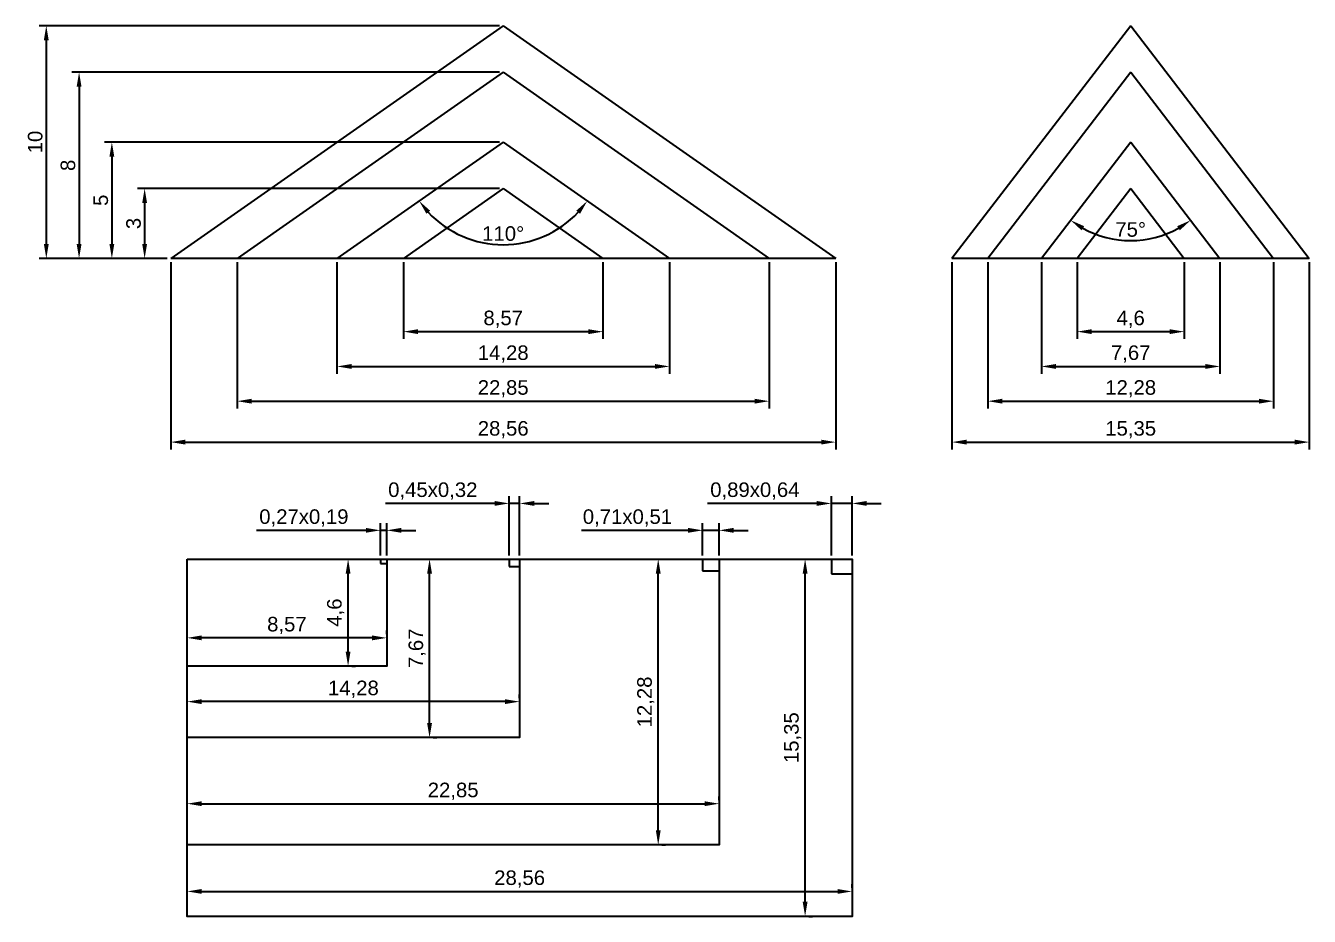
# Model space of a CAD drawing. Header units: millimetres. Extents: x 3155 to 3277, y 2327 to 2384.
# Drawn here: x 3155.5 to 3210.6, y 2333.7 to 2372 of the extents above; entities that cross this region are included whole.
import ezdxf

# ---------------------------------------------------------------- set-up
doc = ezdxf.new("R2010")
doc.units = ezdxf.units.MM
doc.styles.get("Standard").update_dxf_attribs({"font": 'arial.ttf'})
doc.dimstyles.new('Annotative', dxfattribs={"dimscale": 0, "dimtxt": 2.5, "dimasz": 2.5, "dimexe": 1.25, "dimexo": 0.625, "dimtad": 1, "dimtxsty": 'Standard', "dimcen": 2.5, "dimadec": 0, "dimazin": 0, "dimtfac": 1, "dimtmove": 0, "dimatfit": 3, "dimfxl": 1, "dimarcsym": 0})

# ---------------------------------------------------------------- blocks, each defined once
blk = doc.blocks.new('*D1')
at = {"color": 0, "lineweight": -2, "transparency": 16777216}
blk.add_arc((3175.967, 2366.973), 4.41, 223.1265, 316.8735, dxfattribs=at)
at = {"color": 0, "transparency": 16777216}
for points in [[(3172.668, 2363.893), (3172.829, 2364.024), (3172.355, 2364.444)], [(3179.105, 2364.024), (3179.267, 2363.893), (3179.58, 2364.444)]]:
    blk.add_solid(points, dxfattribs=at)
at = {"layer": 'Defpoints', "color": 0, "transparency": 16777216}
for p in [(3175.967, 2366.973), (3175.967, 2366.973), (3174.58, 2362.787), (3168.827, 2361.973), (3183.108, 2361.973)]:
    blk.add_point(p, dxfattribs=at)
at = {"color": 0, "transparency": 16777216, "insert": (3175.967, 2363.038), "char_height": 0.625, "attachment_point": 5}
blk.add_mtext('110°', dxfattribs=at)
blk = doc.blocks.new('*D2')
at = {"color": 0, "lineweight": -2, "transparency": 16777216}
blk.add_arc((3202.916, 2366.973), 4.235, 240.9644, 299.0356, dxfattribs=at)
at = {"color": 0, "transparency": 16777216}
for points in [[(3200.803, 2363.184), (3200.918, 2363.358), (3200.338, 2363.614)], [(3204.914, 2363.358), (3205.028, 2363.184), (3205.493, 2363.614)]]:
    blk.add_solid(points, dxfattribs=at)
at = {"layer": 'Defpoints', "color": 0, "transparency": 16777216}
for p in [(3202.916, 2366.973), (3202.916, 2366.973), (3201.999, 2362.839), (3199.079, 2361.973), (3206.752, 2361.973)]:
    blk.add_point(p, dxfattribs=at)
at = {"color": 0, "transparency": 16777216, "insert": (3202.916, 2363.213), "char_height": 0.625, "attachment_point": 5}
blk.add_mtext('75°', dxfattribs=at)
blk = doc.blocks.new('*D3')
at = {"color": 0, "lineweight": -2, "transparency": 16777216}
for p, q in [((3175.811, 2366.973), (3158.846, 2366.973)), ((3159.159, 2366.348), (3159.159, 2362.598)), ((3161.53, 2361.973), (3158.846, 2361.973))]:
    blk.add_line(p, q, dxfattribs=at)
at = {"color": 0, "transparency": 16777216}
for points in [[(3159.055, 2366.348), (3159.263, 2366.348), (3159.159, 2366.973)], [(3159.055, 2362.598), (3159.263, 2362.598), (3159.159, 2361.973)]]:
    blk.add_solid(points, dxfattribs=at)
at = {"layer": 'Defpoints', "color": 0, "transparency": 16777216}
for p in [(3175.967, 2366.973), (3159.159, 2361.973), (3161.686, 2361.973)]:
    blk.add_point(p, dxfattribs=at)
at = {"color": 0, "transparency": 16777216, "insert": (3158.685, 2364.473), "char_height": 0.625, "attachment_point": 5, "rotation": 90}
blk.add_mtext('5', dxfattribs=at)
blk = doc.blocks.new('*D4')
at = {"color": 0, "lineweight": -2, "transparency": 16777216}
for p, q in [((3175.811, 2369.973), (3157.438, 2369.973)), ((3157.751, 2369.348), (3157.751, 2362.598)), ((3161.53, 2361.973), (3157.438, 2361.973))]:
    blk.add_line(p, q, dxfattribs=at)
at = {"color": 0, "transparency": 16777216}
for points in [[(3157.647, 2369.348), (3157.855, 2369.348), (3157.751, 2369.973)], [(3157.647, 2362.598), (3157.855, 2362.598), (3157.751, 2361.973)]]:
    blk.add_solid(points, dxfattribs=at)
at = {"layer": 'Defpoints', "color": 0, "transparency": 16777216}
for p in [(3175.967, 2369.973), (3157.751, 2361.973), (3161.686, 2361.973)]:
    blk.add_point(p, dxfattribs=at)
at = {"color": 0, "transparency": 16777216, "insert": (3157.275, 2365.973), "char_height": 0.625, "attachment_point": 5, "rotation": 90}
blk.add_mtext('8', dxfattribs=at)
blk = doc.blocks.new('*D5')
at = {"color": 0, "lineweight": -2, "transparency": 16777216}
for p, q in [((3175.811, 2371.973), (3156.03, 2371.973)), ((3156.343, 2371.348), (3156.343, 2362.598)), ((3161.53, 2361.973), (3156.03, 2361.973))]:
    blk.add_line(p, q, dxfattribs=at)
at = {"color": 0, "transparency": 16777216}
for points in [[(3156.239, 2371.348), (3156.447, 2371.348), (3156.343, 2371.973)], [(3156.239, 2362.598), (3156.447, 2362.598), (3156.343, 2361.973)]]:
    blk.add_solid(points, dxfattribs=at)
at = {"layer": 'Defpoints', "color": 0, "transparency": 16777216}
for p in [(3175.967, 2371.973), (3156.343, 2361.973), (3161.686, 2361.973)]:
    blk.add_point(p, dxfattribs=at)
at = {"color": 0, "transparency": 16777216, "insert": (3155.868, 2366.973), "char_height": 0.625, "attachment_point": 5, "rotation": 90}
blk.add_mtext('10', dxfattribs=at)
blk = doc.blocks.new('*D6')
at = {"color": 0, "lineweight": -2, "transparency": 16777216}
for p, q in [((3168.827, 2361.817), (3168.827, 2357.022)), ((3183.108, 2361.817), (3183.108, 2357.022)), ((3169.452, 2357.334), (3182.483, 2357.334))]:
    blk.add_line(p, q, dxfattribs=at)
at = {"color": 0, "transparency": 16777216}
for points in [[(3169.452, 2357.438), (3169.452, 2357.23), (3168.827, 2357.334)], [(3182.483, 2357.438), (3182.483, 2357.23), (3183.108, 2357.334)]]:
    blk.add_solid(points, dxfattribs=at)
at = {"layer": 'Defpoints', "color": 0, "transparency": 16777216}
for p in [(3168.827, 2361.973), (3183.108, 2361.973), (3183.108, 2357.334)]:
    blk.add_point(p, dxfattribs=at)
at = {"color": 0, "transparency": 16777216, "insert": (3175.967, 2357.866), "char_height": 0.625, "attachment_point": 5}
blk.add_mtext('14,28', dxfattribs=at)
blk = doc.blocks.new('*D7')
at = {"color": 0, "lineweight": -2, "transparency": 16777216}
for p, q in [((3164.542, 2361.817), (3164.542, 2355.528)), ((3187.393, 2361.817), (3187.393, 2355.528)), ((3165.167, 2355.84), (3186.768, 2355.84))]:
    blk.add_line(p, q, dxfattribs=at)
at = {"color": 0, "transparency": 16777216}
for points in [[(3165.167, 2355.945), (3165.167, 2355.736), (3164.542, 2355.84)], [(3186.768, 2355.945), (3186.768, 2355.736), (3187.393, 2355.84)]]:
    blk.add_solid(points, dxfattribs=at)
at = {"layer": 'Defpoints', "color": 0, "transparency": 16777216}
for p in [(3164.542, 2361.973), (3187.393, 2361.973), (3187.393, 2355.84)]:
    blk.add_point(p, dxfattribs=at)
at = {"color": 0, "transparency": 16777216, "insert": (3175.967, 2356.372), "char_height": 0.625, "attachment_point": 5}
blk.add_mtext('22,85', dxfattribs=at)
blk = doc.blocks.new('*D8')
at = {"color": 0, "lineweight": -2, "transparency": 16777216}
for p, q in [((3161.686, 2361.817), (3161.686, 2353.77)), ((3190.249, 2361.817), (3190.249, 2353.77)), ((3162.311, 2354.083), (3189.624, 2354.083))]:
    blk.add_line(p, q, dxfattribs=at)
at = {"color": 0, "transparency": 16777216}
for points in [[(3162.311, 2354.187), (3162.311, 2353.979), (3161.686, 2354.083)], [(3189.624, 2354.187), (3189.624, 2353.979), (3190.249, 2354.083)]]:
    blk.add_solid(points, dxfattribs=at)
at = {"layer": 'Defpoints', "color": 0, "transparency": 16777216}
for p in [(3161.686, 2361.973), (3190.249, 2361.973), (3190.249, 2354.083)]:
    blk.add_point(p, dxfattribs=at)
at = {"color": 0, "transparency": 16777216, "insert": (3175.967, 2354.615), "char_height": 0.625, "attachment_point": 5}
blk.add_mtext('28,56', dxfattribs=at)
blk = doc.blocks.new('*D9')
at = {"color": 0, "lineweight": -2, "transparency": 16777216}
for p, q in [((3199.079, 2361.817), (3199.079, 2357.022)), ((3206.752, 2361.817), (3206.752, 2357.022)), ((3199.704, 2357.334), (3206.127, 2357.334))]:
    blk.add_line(p, q, dxfattribs=at)
at = {"color": 0, "transparency": 16777216}
for points in [[(3199.704, 2357.438), (3199.704, 2357.23), (3199.079, 2357.334)], [(3206.127, 2357.438), (3206.127, 2357.23), (3206.752, 2357.334)]]:
    blk.add_solid(points, dxfattribs=at)
at = {"layer": 'Defpoints', "color": 0, "transparency": 16777216}
for p in [(3199.079, 2361.973), (3206.752, 2361.973), (3206.752, 2357.334)]:
    blk.add_point(p, dxfattribs=at)
at = {"color": 0, "transparency": 16777216, "insert": (3202.916, 2357.866), "char_height": 0.625, "attachment_point": 5}
blk.add_mtext('7,67', dxfattribs=at)
blk = doc.blocks.new('*D10')
at = {"color": 0, "lineweight": -2, "transparency": 16777216}
for p, q in [((3196.777, 2361.817), (3196.777, 2355.528)), ((3209.054, 2361.817), (3209.054, 2355.528)), ((3197.402, 2355.84), (3208.429, 2355.84))]:
    blk.add_line(p, q, dxfattribs=at)
at = {"color": 0, "transparency": 16777216}
for points in [[(3197.402, 2355.945), (3197.402, 2355.736), (3196.777, 2355.84)], [(3208.429, 2355.945), (3208.429, 2355.736), (3209.054, 2355.84)]]:
    blk.add_solid(points, dxfattribs=at)
at = {"layer": 'Defpoints', "color": 0, "transparency": 16777216}
for p in [(3196.777, 2361.973), (3209.054, 2361.973), (3209.054, 2355.84)]:
    blk.add_point(p, dxfattribs=at)
at = {"color": 0, "transparency": 16777216, "insert": (3202.916, 2356.372), "char_height": 0.625, "attachment_point": 5}
blk.add_mtext('12,28', dxfattribs=at)
blk = doc.blocks.new('*D11')
at = {"color": 0, "lineweight": -2, "transparency": 16777216}
for p, q in [((3195.242, 2361.817), (3195.242, 2353.77)), ((3210.589, 2361.817), (3210.589, 2353.77)), ((3195.867, 2354.083), (3209.964, 2354.083))]:
    blk.add_line(p, q, dxfattribs=at)
at = {"color": 0, "transparency": 16777216}
for points in [[(3195.867, 2354.187), (3195.867, 2353.979), (3195.242, 2354.083)], [(3209.964, 2354.187), (3209.964, 2353.979), (3210.589, 2354.083)]]:
    blk.add_solid(points, dxfattribs=at)
at = {"layer": 'Defpoints', "color": 0, "transparency": 16777216}
for p in [(3195.242, 2361.973), (3210.589, 2361.973), (3210.589, 2354.083)]:
    blk.add_point(p, dxfattribs=at)
at = {"color": 0, "transparency": 16777216, "insert": (3202.916, 2354.615), "char_height": 0.625, "attachment_point": 5}
blk.add_mtext('15,35', dxfattribs=at)
blk = doc.blocks.new('*D12')
at = {"color": 0, "lineweight": -2, "transparency": 16777216}
for p, q in [((3162.392, 2343.089), (3162.392, 2343.245)), ((3176.672, 2343.089), (3176.672, 2343.245)), ((3176.047, 2342.933), (3163.017, 2342.933))]:
    blk.add_line(p, q, dxfattribs=at)
at = {"color": 0, "transparency": 16777216}
for points in [[(3163.017, 2343.037), (3163.017, 2342.829), (3162.392, 2342.933)], [(3176.047, 2343.037), (3176.047, 2342.829), (3176.672, 2342.933)]]:
    blk.add_solid(points, dxfattribs=at)
at = {"layer": 'Defpoints', "color": 0, "transparency": 16777216}
for p in [(3162.392, 2342.933), (3162.392, 2342.933), (3176.672, 2342.933)]:
    blk.add_point(p, dxfattribs=at)
at = {"color": 0, "transparency": 16777216, "insert": (3169.532, 2343.465), "char_height": 0.625, "attachment_point": 5}
blk.add_mtext('14,28', dxfattribs=at)
blk = doc.blocks.new('*D13')
at = {"color": 0, "lineweight": -2, "transparency": 16777216}
for p, q in [((3172.96, 2349.059), (3173.117, 2349.059)), ((3172.804, 2342.014), (3172.804, 2348.434)), ((3172.96, 2341.389), (3173.117, 2341.389))]:
    blk.add_line(p, q, dxfattribs=at)
at = {"color": 0, "transparency": 16777216}
for points in [[(3172.7, 2348.434), (3172.908, 2348.434), (3172.804, 2349.059)], [(3172.7, 2342.014), (3172.908, 2342.014), (3172.804, 2341.389)]]:
    blk.add_solid(points, dxfattribs=at)
at = {"layer": 'Defpoints', "color": 0, "transparency": 16777216}
for p in [(3172.804, 2349.059), (3172.804, 2349.059), (3172.804, 2341.389)]:
    blk.add_point(p, dxfattribs=at)
at = {"color": 0, "transparency": 16777216, "insert": (3172.272, 2345.224), "char_height": 0.625, "attachment_point": 5, "rotation": 90}
blk.add_mtext('7,67', dxfattribs=at)
blk = doc.blocks.new('*D14')
at = {"color": 0, "lineweight": -2, "transparency": 16777216}
for p, q in [((3162.392, 2338.705), (3162.392, 2338.861)), ((3185.242, 2338.705), (3185.242, 2338.861)), ((3163.017, 2338.549), (3184.617, 2338.549))]:
    blk.add_line(p, q, dxfattribs=at)
at = {"color": 0, "transparency": 16777216}
for points in [[(3163.017, 2338.653), (3163.017, 2338.445), (3162.392, 2338.549)], [(3184.617, 2338.653), (3184.617, 2338.445), (3185.242, 2338.549)]]:
    blk.add_solid(points, dxfattribs=at)
at = {"layer": 'Defpoints', "color": 0, "transparency": 16777216}
for p in [(3162.392, 2338.549), (3185.242, 2338.549), (3185.242, 2338.549)]:
    blk.add_point(p, dxfattribs=at)
at = {"color": 0, "transparency": 16777216, "insert": (3173.817, 2339.081), "char_height": 0.625, "attachment_point": 5}
blk.add_mtext('22,85', dxfattribs=at)
blk = doc.blocks.new('*D15')
at = {"color": 0, "lineweight": -2, "transparency": 16777216}
for p, q in [((3162.392, 2334.935), (3162.392, 2335.091)), ((3190.952, 2334.935), (3190.952, 2335.091)), ((3163.017, 2334.779), (3190.327, 2334.779))]:
    blk.add_line(p, q, dxfattribs=at)
at = {"color": 0, "transparency": 16777216}
for points in [[(3163.017, 2334.883), (3163.017, 2334.675), (3162.392, 2334.779)], [(3190.327, 2334.883), (3190.327, 2334.675), (3190.952, 2334.779)]]:
    blk.add_solid(points, dxfattribs=at)
at = {"layer": 'Defpoints', "color": 0, "transparency": 16777216}
for p in [(3162.392, 2334.779), (3190.952, 2334.779), (3190.952, 2334.779)]:
    blk.add_point(p, dxfattribs=at)
at = {"color": 0, "transparency": 16777216, "insert": (3176.672, 2335.311), "char_height": 0.625, "attachment_point": 5}
blk.add_mtext('28,56', dxfattribs=at)
blk = doc.blocks.new('*D16')
at = {"color": 0, "lineweight": -2, "transparency": 16777216}
for p, q in [((3189.09, 2349.059), (3189.247, 2349.059)), ((3188.934, 2334.334), (3188.934, 2348.434)), ((3189.09, 2333.709), (3189.247, 2333.709))]:
    blk.add_line(p, q, dxfattribs=at)
at = {"color": 0, "transparency": 16777216}
for points in [[(3188.83, 2348.434), (3189.038, 2348.434), (3188.934, 2349.059)], [(3188.83, 2334.334), (3189.038, 2334.334), (3188.934, 2333.709)]]:
    blk.add_solid(points, dxfattribs=at)
at = {"layer": 'Defpoints', "color": 0, "transparency": 16777216}
for p in [(3188.934, 2349.059), (3188.934, 2349.059), (3188.934, 2333.709)]:
    blk.add_point(p, dxfattribs=at)
at = {"color": 0, "transparency": 16777216, "insert": (3188.402, 2341.384), "char_height": 0.625, "attachment_point": 5, "rotation": 90}
blk.add_mtext('15,35', dxfattribs=at)
blk = doc.blocks.new('*D17')
at = {"color": 0, "lineweight": -2, "transparency": 16777216}
for p, q in [((3182.781, 2349.059), (3182.937, 2349.059)), ((3182.625, 2337.404), (3182.625, 2348.434)), ((3182.781, 2336.779), (3182.937, 2336.779))]:
    blk.add_line(p, q, dxfattribs=at)
at = {"color": 0, "transparency": 16777216}
for points in [[(3182.521, 2348.434), (3182.729, 2348.434), (3182.625, 2349.059)], [(3182.521, 2337.404), (3182.729, 2337.404), (3182.625, 2336.779)]]:
    blk.add_solid(points, dxfattribs=at)
at = {"layer": 'Defpoints', "color": 0, "transparency": 16777216}
for p in [(3182.625, 2349.059), (3182.625, 2349.059), (3182.625, 2336.779)]:
    blk.add_point(p, dxfattribs=at)
at = {"color": 0, "transparency": 16777216, "insert": (3182.093, 2342.919), "char_height": 0.625, "attachment_point": 5, "rotation": 90}
blk.add_mtext('12,28', dxfattribs=at)
blk = doc.blocks.new('*D18')
at = {"color": 0, "lineweight": -2, "transparency": 16777216}
for p, q in [((3175.601, 2351.448), (3170.911, 2351.448)), ((3176.226, 2349.216), (3176.226, 2351.76)), ((3176.672, 2351.448), (3176.226, 2351.448)), ((3176.672, 2349.216), (3176.672, 2351.76)), ((3177.297, 2351.448), (3177.922, 2351.448))]:
    blk.add_line(p, q, dxfattribs=at)
at = {"color": 0, "transparency": 16777216}
for points in [[(3175.601, 2351.552), (3175.601, 2351.344), (3176.226, 2351.448)], [(3177.297, 2351.552), (3177.297, 2351.344), (3176.672, 2351.448)]]:
    blk.add_solid(points, dxfattribs=at)
at = {"layer": 'Defpoints', "color": 0, "transparency": 16777216}
for p in [(3176.226, 2351.448), (3176.226, 2349.059), (3176.672, 2349.059)]:
    blk.add_point(p, dxfattribs=at)
at = {"color": 0, "transparency": 16777216, "insert": (3172.943, 2351.98), "char_height": 0.625, "width": 4.53807, "attachment_point": 5}
blk.add_mtext('0,45x0,32', dxfattribs=at)
blk = doc.blocks.new('*D19')
at = {"color": 0, "lineweight": -2, "transparency": 16777216}
for p, q in [((3183.903, 2350.292), (3179.327, 2350.292)), ((3184.528, 2349.216), (3184.528, 2350.605)), ((3185.242, 2350.292), (3184.528, 2350.292)), ((3185.242, 2349.216), (3185.242, 2350.605)), ((3185.867, 2350.292), (3186.492, 2350.292))]:
    blk.add_line(p, q, dxfattribs=at)
at = {"color": 0, "transparency": 16777216}
for points in [[(3183.903, 2350.397), (3183.903, 2350.188), (3184.528, 2350.292)], [(3185.867, 2350.397), (3185.867, 2350.188), (3185.242, 2350.292)]]:
    blk.add_solid(points, dxfattribs=at)
at = {"layer": 'Defpoints', "color": 0, "transparency": 16777216}
for p in [(3184.528, 2350.292), (3184.528, 2349.059), (3185.242, 2349.059)]:
    blk.add_point(p, dxfattribs=at)
at = {"color": 0, "transparency": 16777216, "insert": (3181.303, 2350.824), "char_height": 0.625, "attachment_point": 5}
blk.add_mtext('0,71x0,51', dxfattribs=at)
blk = doc.blocks.new('*D20')
at = {"color": 0, "lineweight": -2, "transparency": 16777216}
for p, q in [((3189.435, 2351.448), (3184.741, 2351.448)), ((3190.06, 2349.216), (3190.06, 2351.76)), ((3190.952, 2351.448), (3190.06, 2351.448)), ((3190.952, 2349.216), (3190.952, 2351.76)), ((3191.577, 2351.448), (3192.202, 2351.448))]:
    blk.add_line(p, q, dxfattribs=at)
at = {"color": 0, "transparency": 16777216}
for points in [[(3189.435, 2351.552), (3189.435, 2351.344), (3190.06, 2351.448)], [(3191.577, 2351.552), (3191.577, 2351.344), (3190.952, 2351.448)]]:
    blk.add_solid(points, dxfattribs=at)
at = {"layer": 'Defpoints', "color": 0, "transparency": 16777216}
for p in [(3190.06, 2351.448), (3190.06, 2349.059), (3190.952, 2349.059)]:
    blk.add_point(p, dxfattribs=at)
at = {"color": 0, "transparency": 16777216, "insert": (3186.775, 2351.98), "char_height": 0.625, "attachment_point": 5}
blk.add_mtext('0,89x0,64', dxfattribs=at)
blk = doc.blocks.new('*D53')
at = {"color": 0, "lineweight": -2, "transparency": 16777216}
for p, q in [((3171.683, 2361.817), (3171.683, 2358.516)), ((3180.252, 2361.817), (3180.252, 2358.516)), ((3172.308, 2358.828), (3179.627, 2358.828))]:
    blk.add_line(p, q, dxfattribs=at)
at = {"color": 0, "transparency": 16777216}
for points in [[(3172.308, 2358.932), (3172.308, 2358.724), (3171.683, 2358.828)], [(3179.627, 2358.932), (3179.627, 2358.724), (3180.252, 2358.828)]]:
    blk.add_solid(points, dxfattribs=at)
at = {"layer": 'Defpoints', "color": 0, "transparency": 16777216}
for p in [(3171.683, 2361.973), (3180.252, 2361.973), (3180.252, 2358.828)]:
    blk.add_point(p, dxfattribs=at)
at = {"color": 0, "transparency": 16777216, "insert": (3175.967, 2359.36), "char_height": 0.625, "attachment_point": 5}
blk.add_mtext('8,57', dxfattribs=at)
blk = doc.blocks.new('*D54')
at = {"color": 0, "lineweight": -2, "transparency": 16777216}
for p, q in [((3200.614, 2361.817), (3200.614, 2358.516)), ((3205.218, 2361.817), (3205.218, 2358.516)), ((3201.239, 2358.828), (3204.593, 2358.828))]:
    blk.add_line(p, q, dxfattribs=at)
at = {"color": 0, "transparency": 16777216}
for points in [[(3201.239, 2358.932), (3201.239, 2358.724), (3200.614, 2358.828)], [(3204.593, 2358.932), (3204.593, 2358.724), (3205.218, 2358.828)]]:
    blk.add_solid(points, dxfattribs=at)
at = {"layer": 'Defpoints', "color": 0, "transparency": 16777216}
for p in [(3200.614, 2361.973), (3205.218, 2361.973), (3205.218, 2358.828)]:
    blk.add_point(p, dxfattribs=at)
at = {"color": 0, "transparency": 16777216, "insert": (3202.916, 2359.36), "char_height": 0.625, "attachment_point": 5}
blk.add_mtext('4,6', dxfattribs=at)
blk = doc.blocks.new('*D55')
at = {"color": 0, "lineweight": -2, "transparency": 16777216}
for p, q in [((3162.392, 2345.828), (3162.392, 2345.984)), ((3170.962, 2345.828), (3170.962, 2345.984)), ((3170.337, 2345.672), (3163.017, 2345.672))]:
    blk.add_line(p, q, dxfattribs=at)
at = {"color": 0, "transparency": 16777216}
for points in [[(3163.017, 2345.776), (3163.017, 2345.568), (3162.392, 2345.672)], [(3170.337, 2345.776), (3170.337, 2345.568), (3170.962, 2345.672)]]:
    blk.add_solid(points, dxfattribs=at)
at = {"layer": 'Defpoints', "color": 0, "transparency": 16777216}
for p in [(3162.392, 2345.672), (3162.392, 2345.672), (3170.962, 2345.672)]:
    blk.add_point(p, dxfattribs=at)
at = {"color": 0, "transparency": 16777216, "insert": (3166.677, 2346.204), "char_height": 0.625, "attachment_point": 5}
blk.add_mtext('8,57', dxfattribs=at)
blk = doc.blocks.new('*D56')
at = {"color": 0, "lineweight": -2, "transparency": 16777216}
for p, q in [((3169.461, 2349.059), (3169.618, 2349.059)), ((3169.305, 2345.084), (3169.305, 2348.434)), ((3169.461, 2344.459), (3169.618, 2344.459))]:
    blk.add_line(p, q, dxfattribs=at)
at = {"color": 0, "transparency": 16777216}
for points in [[(3169.201, 2348.434), (3169.409, 2348.434), (3169.305, 2349.059)], [(3169.201, 2345.084), (3169.409, 2345.084), (3169.305, 2344.459)]]:
    blk.add_solid(points, dxfattribs=at)
at = {"layer": 'Defpoints', "color": 0, "transparency": 16777216}
for p in [(3169.305, 2349.059), (3169.305, 2349.059), (3169.305, 2344.459)]:
    blk.add_point(p, dxfattribs=at)
at = {"color": 0, "transparency": 16777216, "insert": (3168.773, 2346.759), "char_height": 0.625, "attachment_point": 5, "rotation": 90}
blk.add_mtext('4,6', dxfattribs=at)
blk = doc.blocks.new('*D67')
at = {"color": 0, "lineweight": -2, "transparency": 16777216}
for p, q in [((3170.067, 2350.292), (3165.369, 2350.292)), ((3170.692, 2349.216), (3170.692, 2350.605)), ((3170.962, 2350.292), (3170.692, 2350.292)), ((3170.962, 2349.216), (3170.962, 2350.605)), ((3171.587, 2350.292), (3172.212, 2350.292))]:
    blk.add_line(p, q, dxfattribs=at)
at = {"color": 0, "transparency": 16777216}
for points in [[(3170.067, 2350.397), (3170.067, 2350.188), (3170.692, 2350.292)], [(3171.587, 2350.397), (3171.587, 2350.188), (3170.962, 2350.292)]]:
    blk.add_solid(points, dxfattribs=at)
at = {"layer": 'Defpoints', "color": 0, "transparency": 16777216}
for p in [(3170.692, 2350.292), (3170.692, 2349.059), (3170.962, 2349.059)]:
    blk.add_point(p, dxfattribs=at)
at = {"color": 0, "transparency": 16777216, "insert": (3167.406, 2350.824), "char_height": 0.625, "attachment_point": 5}
blk.add_mtext('0,27x0,19', dxfattribs=at)
blk = doc.blocks.new('*D68')
at = {"color": 0, "lineweight": -2, "transparency": 16777216}
for p, q in [((3175.811, 2364.973), (3160.254, 2364.973)), ((3160.567, 2364.348), (3160.567, 2362.598)), ((3161.53, 2361.973), (3160.254, 2361.973))]:
    blk.add_line(p, q, dxfattribs=at)
at = {"color": 0, "transparency": 16777216}
for points in [[(3160.462, 2364.348), (3160.671, 2364.348), (3160.567, 2364.973)], [(3160.462, 2362.598), (3160.671, 2362.598), (3160.567, 2361.973)]]:
    blk.add_solid(points, dxfattribs=at)
at = {"layer": 'Defpoints', "color": 0, "transparency": 16777216}
for p in [(3175.967, 2364.973), (3160.567, 2361.973), (3161.686, 2361.973)]:
    blk.add_point(p, dxfattribs=at)
at = {"color": 0, "transparency": 16777216, "insert": (3160.091, 2363.473), "char_height": 0.625, "attachment_point": 5, "rotation": 90}
blk.add_mtext('3', dxfattribs=at)

msp = doc.modelspace()

# ---------------------------------------------------------------- linework, layer by layer
at = {"color": 3}
for p, q in [((3175.967, 2371.973), (3161.686, 2361.973)), ((3175.967, 2371.973), (3190.249, 2361.973)), ((3202.916, 2371.973), (3195.242, 2361.973)), ((3202.916, 2371.973), (3210.589, 2361.973)), ((3190.06, 2349.059), (3190.06, 2348.42)), ((3190.06, 2348.42), (3190.952, 2348.42))]:
    msp.add_line(p, q, dxfattribs=at)
at = {"color": 2}
for p, q in [((3175.967, 2369.973), (3164.542, 2361.973)), ((3175.967, 2369.973), (3187.393, 2361.973)), ((3202.916, 2369.973), (3196.777, 2361.973)), ((3202.916, 2369.973), (3209.054, 2361.973)), ((3184.528, 2349.059), (3184.528, 2348.548)), ((3184.528, 2348.548), (3185.242, 2348.548))]:
    msp.add_line(p, q, dxfattribs=at)
at = {"color": 1}
for p, q in [((3175.967, 2366.973), (3168.827, 2361.973)), ((3175.967, 2366.973), (3183.108, 2361.973)), ((3202.916, 2366.973), (3199.079, 2361.973)), ((3202.916, 2366.973), (3206.752, 2361.973)), ((3176.226, 2349.059), (3176.226, 2348.74)), ((3176.226, 2348.74), (3176.672, 2348.74))]:
    msp.add_line(p, q, dxfattribs=at)
at = {"color": 4}
for p, q in [((3175.967, 2364.973), (3171.683, 2361.973)), ((3175.967, 2364.973), (3180.252, 2361.973)), ((3202.916, 2364.973), (3200.614, 2361.973)), ((3202.916, 2364.973), (3205.218, 2361.973)), ((3170.692, 2349.059), (3170.692, 2348.869)), ((3170.692, 2348.869), (3170.962, 2348.869))]:
    msp.add_line(p, q, dxfattribs=at)
for p, q in [((3190.249, 2361.973), (3161.686, 2361.973)), ((3210.589, 2361.973), (3195.242, 2361.973))]:
    msp.add_line(p, q)
at = {"color": 1}
msp.add_lwpolyline([(3162.392, 2349.059), (3176.672, 2349.059), (3176.672, 2341.389), (3162.392, 2341.389)], close=True, dxfattribs=at)
at = {"color": 2}
msp.add_lwpolyline([(3162.392, 2349.059), (3185.242, 2349.059), (3185.242, 2336.779), (3162.392, 2336.779)], close=True, dxfattribs=at)
at = {"color": 3}
msp.add_lwpolyline([(3162.392, 2349.059), (3190.952, 2349.059), (3190.952, 2333.709), (3162.392, 2333.709)], close=True, dxfattribs=at)
at = {"color": 4}
msp.add_lwpolyline([(3162.392, 2349.059), (3170.962, 2349.059), (3170.962, 2344.459), (3162.392, 2344.459)], close=True, dxfattribs=at)

# ---------------------------------------------------------------- dimensions: what is measured, and where the dimension line sits
at = {"color": 3}
for base, p1, p2, picture, middle in [((3156.343, 2361.973), (3175.967, 2371.973), (3161.686, 2361.973), '*D5', (3155.868, 2366.973)), ((3188.934, 2349.059), (3188.934, 2333.709), (3188.934, 2349.059), '*D16', (3188.402, 2341.384))]:
    dim = msp.add_linear_dim(base=base, p1=p1, p2=p2, angle=90, dimstyle='Annotative', dxfattribs=at)
    dim.commit()
    dim.dimension.update_dxf_attribs({"geometry": picture, "text_midpoint": middle})
at = {"color": 2}
for base, p1, p2, picture, middle in [((3157.751, 2361.973), (3175.967, 2369.973), (3161.686, 2361.973), '*D4', (3157.275, 2365.973)), ((3182.625, 2349.059), (3182.625, 2336.779), (3182.625, 2349.059), '*D17', (3182.093, 2342.919))]:
    dim = msp.add_linear_dim(base=base, p1=p1, p2=p2, angle=90, dimstyle='Annotative', dxfattribs=at)
    dim.commit()
    dim.dimension.update_dxf_attribs({"geometry": picture, "text_midpoint": middle})
at = {"color": 1}
for base, p1, p2, picture, middle in [((3159.159, 2361.973), (3175.967, 2366.973), (3161.686, 2361.973), '*D3', (3158.685, 2364.473)), ((3172.804, 2349.059), (3172.804, 2341.389), (3172.804, 2349.059), '*D13', (3172.272, 2345.224))]:
    dim = msp.add_linear_dim(base=base, p1=p1, p2=p2, angle=90, dimstyle='Annotative', dxfattribs=at)
    dim.commit()
    dim.dimension.update_dxf_attribs({"geometry": picture, "text_midpoint": middle})
for base, line1, line2, picture, middle in [((3174.58, 2362.787), ((3175.967, 2366.973), (3168.827, 2361.973)), ((3175.967, 2366.973), (3183.108, 2361.973)), '*D1', (3175.967, 2362.563)), ((3201.999, 2362.839), ((3202.916, 2366.973), (3206.752, 2361.973)), ((3202.916, 2366.973), (3199.079, 2361.973)), '*D2', (3202.916, 2362.739))]:
    dim = msp.add_angular_dim_2l(base=base, line1=line1, line2=line2, dimstyle='Annotative')
    dim.commit()
    dim.dimension.update_dxf_attribs({"geometry": picture, "text_midpoint": middle, "dimtype": 162})
at = {"color": 4}
for base, p1, p2, picture, middle in [((3160.567, 2361.973), (3175.967, 2364.973), (3161.686, 2361.973), '*D68', (3160.091, 2363.473)), ((3169.305, 2349.059), (3169.305, 2344.459), (3169.305, 2349.059), '*D56', (3168.773, 2346.759))]:
    dim = msp.add_linear_dim(base=base, p1=p1, p2=p2, angle=90, dimstyle='Annotative', dxfattribs=at)
    dim.commit()
    dim.dimension.update_dxf_attribs({"geometry": picture, "text_midpoint": middle})
at = {"color": 3}
for base, p1, p2, picture, middle in [((3190.249, 2354.083), (3161.686, 2361.973), (3190.249, 2361.973), '*D8', (3175.967, 2354.615)), ((3210.589, 2354.083), (3195.242, 2361.973), (3210.589, 2361.973), '*D11', (3202.916, 2354.615)), ((3190.952, 2334.779), (3162.392, 2334.779), (3190.952, 2334.779), '*D15', (3176.672, 2335.311))]:
    dim = msp.add_linear_dim(base=base, p1=p1, p2=p2, dimstyle='Annotative', dxfattribs=at)
    dim.commit()
    dim.dimension.update_dxf_attribs({"geometry": picture, "text_midpoint": middle})
at = {"color": 2}
for base, p1, p2, picture, middle in [((3187.393, 2355.84), (3164.542, 2361.973), (3187.393, 2361.973), '*D7', (3175.967, 2356.372)), ((3209.054, 2355.84), (3196.777, 2361.973), (3209.054, 2361.973), '*D10', (3202.916, 2356.372)), ((3185.242, 2338.549), (3162.392, 2338.549), (3185.242, 2338.549), '*D14', (3173.817, 2339.081))]:
    dim = msp.add_linear_dim(base=base, p1=p1, p2=p2, dimstyle='Annotative', dxfattribs=at)
    dim.commit()
    dim.dimension.update_dxf_attribs({"geometry": picture, "text_midpoint": middle})
at = {"color": 1}
for base, p1, p2, picture, middle in [((3183.108, 2357.334), (3168.827, 2361.973), (3183.108, 2361.973), '*D6', (3175.967, 2357.866)), ((3206.752, 2357.334), (3199.079, 2361.973), (3206.752, 2361.973), '*D9', (3202.916, 2357.866)), ((3162.392, 2342.933), (3176.672, 2342.933), (3162.392, 2342.933), '*D12', (3169.532, 2343.465))]:
    dim = msp.add_linear_dim(base=base, p1=p1, p2=p2, dimstyle='Annotative', dxfattribs=at)
    dim.commit()
    dim.dimension.update_dxf_attribs({"geometry": picture, "text_midpoint": middle})
at = {"color": 4}
for base, p1, p2, picture, middle in [((3180.252, 2358.828), (3171.683, 2361.973), (3180.252, 2361.973), '*D53', (3175.967, 2359.36)), ((3205.218, 2358.828), (3200.614, 2361.973), (3205.218, 2361.973), '*D54', (3202.916, 2359.36)), ((3162.392, 2345.672), (3170.962, 2345.672), (3162.392, 2345.672), '*D55', (3166.677, 2346.204))]:
    dim = msp.add_linear_dim(base=base, p1=p1, p2=p2, dimstyle='Annotative', dxfattribs=at)
    dim.commit()
    dim.dimension.update_dxf_attribs({"geometry": picture, "text_midpoint": middle})
at = {"color": 1}
dim = msp.add_linear_dim(base=(3176.226, 2351.448), p1=(3176.672, 2349.059), p2=(3176.226, 2349.059), text='<>x0,32', dimstyle='Annotative', dxfattribs=at)
dim.commit()
dim.dimension.update_dxf_attribs({"geometry": '*D18', "text_midpoint": (3172.943, 2351.98)})
at = {"color": 3}
dim = msp.add_linear_dim(base=(3190.06, 2351.448), p1=(3190.952, 2349.059), p2=(3190.06, 2349.059), text='<>x0,64', dimstyle='Annotative', dxfattribs=at)
dim.commit()
dim.dimension.update_dxf_attribs({"geometry": '*D20', "text_midpoint": (3186.775, 2351.98)})
at = {"color": 4}
dim = msp.add_linear_dim(base=(3170.692, 2350.292), p1=(3170.962, 2349.059), p2=(3170.692, 2349.059), text='<>x0,19', dimstyle='Annotative', dxfattribs=at)
dim.commit()
dim.dimension.update_dxf_attribs({"geometry": '*D67', "text_midpoint": (3167.406, 2350.824)})
at = {"color": 2}
dim = msp.add_linear_dim(base=(3184.528, 2350.292), p1=(3185.242, 2349.059), p2=(3184.528, 2349.059), text='<>x0,51', dimstyle='Annotative', dxfattribs=at)
dim.commit()
dim.dimension.update_dxf_attribs({"geometry": '*D19', "text_midpoint": (3181.303, 2350.824)})

doc.saveas('drawing.dxf')
